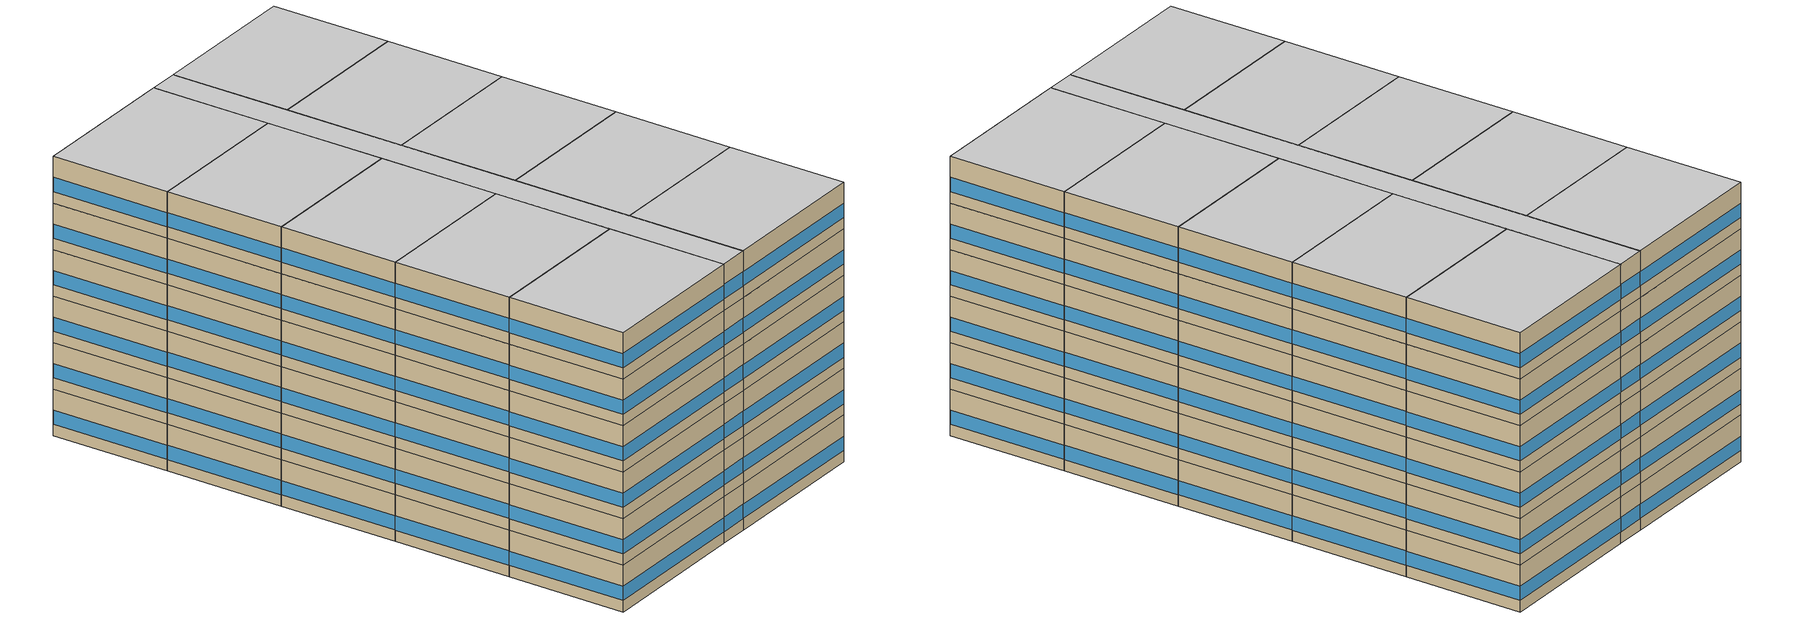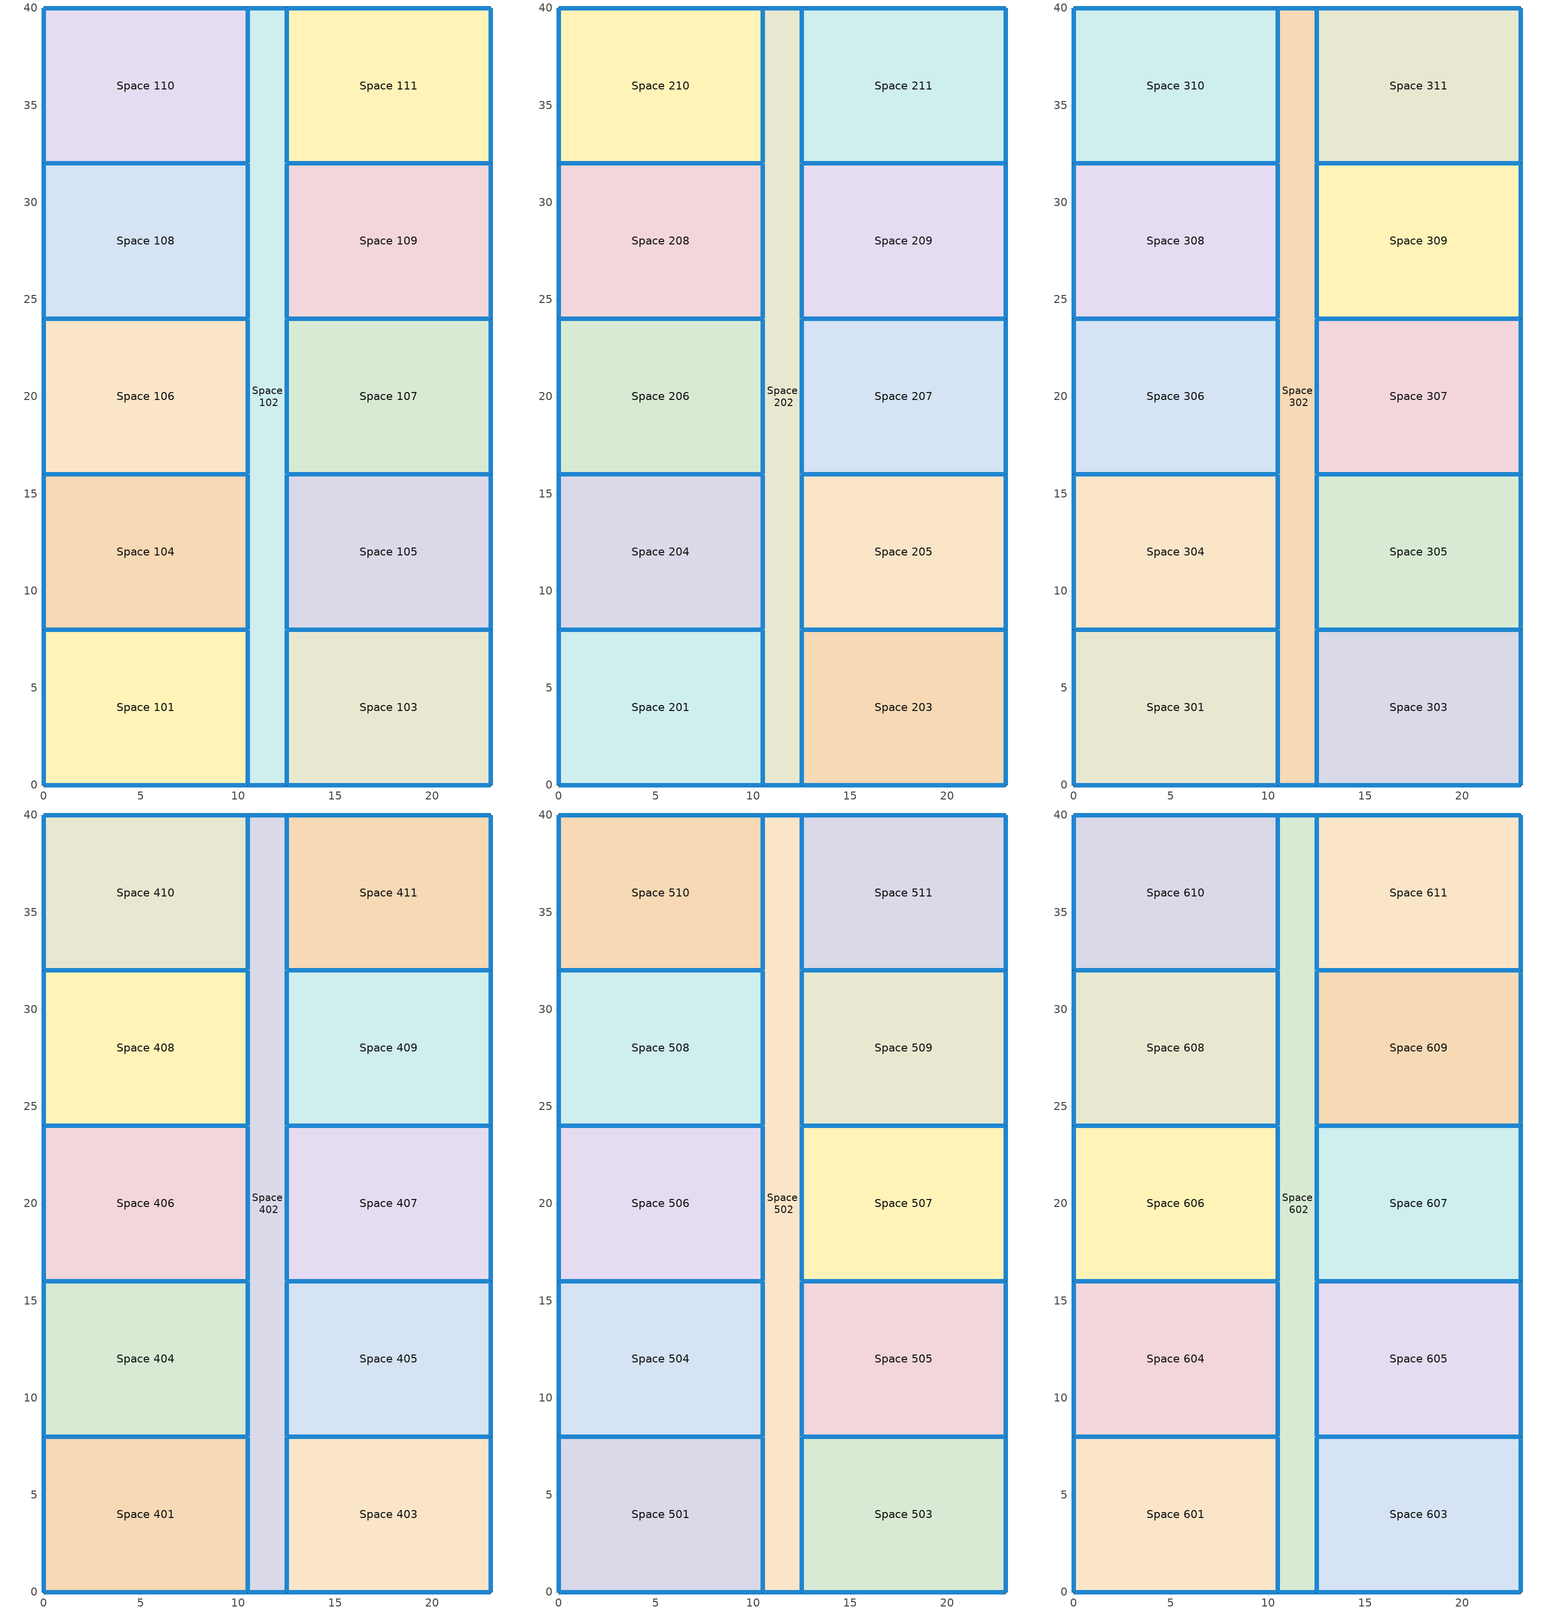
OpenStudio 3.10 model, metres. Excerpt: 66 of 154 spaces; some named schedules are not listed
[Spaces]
Space 101
 floor ground: 10.5,8 10.5,0 0,0 0,8 z0
 wall outside: 0,8 0,0 10.5,0 z0:3.05
 wall to Space 102: 10.5,0 10.5,8 z0:3.05
 wall to Space 104: 10.5,8 0,8 z0:3.05
 window: 0.03,0 10.47,0 / 0,7.97 0,0.03 z0.76:1.68
 window inside: 10.5,0.03 10.5,7.97 / 10.47,8 0.03,8 z0.76:1.68
Space 102
 floor ground: 12.5,40 12.5,0 10.5,0 10.5,40 z0
 wall outside: 10.5,0 12.5,0 / 12.5,40 10.5,40 z0:3.05
 wall to Space 104: 10.5,16 10.5,8 z0:3.05
 wall to Space 106: 10.5,24 10.5,16 z0:3.05
 wall to Space 108: 10.5,32 10.5,24 z0:3.05
 wall to Space 110: 10.5,40 10.5,32 z0:3.05
 wall to Space 111: 12.5,32 12.5,40 z0:3.05
 wall to Space 109: 12.5,24 12.5,32 z0:3.05
 wall to Space 107: 12.5,16 12.5,24 z0:3.05
 wall to Space 105: 12.5,8 12.5,16 z0:3.05
 wall to Space 103: 12.5,0 12.5,8 z0:3.05
 window inside: 12.5,24.03 12.5,31.97 / 12.5,8.03 12.5,15.97 / 10.5,15.97 10.5,8.03 / 10.5,23.97 10.5,16.03 / 10.5,31.97 10.5,24.03 / 10.5,39.97 10.5,32.03 / 12.5,32.03 12.5,39.97 / 12.5,16.03 12.5,23.97 / 12.5,0.03 12.5,7.97 z0.76:1.68
 window: 10.53,0 12.47,0 / 12.47,40 10.53,40 z0.76:1.7
Space 103
 floor ground: 23,8 23,0 12.5,0 12.5,8 z0
 wall outside: 12.5,0 23,0 23,8 z0:3.05
 wall to Space 105: 23,8 12.5,8 z0:3.05
 window: 23,0.03 23,7.97 / 12.53,0 22.97,0 z0.76:1.68
 window inside: 22.97,8 12.53,8 z0.76:1.68
Space 104
 floor ground: 10.5,16 10.5,8 0,8 0,16 z0
 wall outside: 0,16 0,8 z0:3.05
 wall to Space 106: 10.5,16 0,16 z0:3.05
 window: 0,15.97 0,8.03 z0.76:1.68
 window inside: 10.47,16 0.03,16 z0.76:1.68
Space 105
 floor ground: 23,16 23,8 12.5,8 12.5,16 z0
 wall outside: 23,8 23,16 z0:3.05
 wall to Space 107: 23,16 12.5,16 z0:3.05
 window: 23,8.03 23,15.97 z0.76:1.68
 window inside: 22.97,16 12.53,16 z0.76:1.68
Space 106
 floor ground: 10.5,24 10.5,16 0,16 0,24 z0
 wall outside: 0,24 0,16 z0:3.05
 wall to Space 108: 10.5,24 0,24 z0:3.05
 window: 0,23.97 0,16.03 z0.76:1.68
 window inside: 10.47,24 0.03,24 z0.76:1.68
Space 107
 floor ground: 23,24 23,16 12.5,16 12.5,24 z0
 wall outside: 23,16 23,24 z0:3.05
 wall to Space 109: 23,24 12.5,24 z0:3.05
 window: 23,16.03 23,23.97 z0.76:1.68
 window inside: 22.97,24 12.53,24 z0.76:1.68
Space 108
 floor ground: 10.5,32 10.5,24 0,24 0,32 z0
 wall outside: 0,32 0,24 z0:3.05
 wall to Space 110: 10.5,32 0,32 z0:3.05
 window: 0,31.97 0,24.03 z0.76:1.68
 window inside: 10.47,32 0.03,32 z0.76:1.68
Space 109
 floor ground: 23,32 23,24 12.5,24 12.5,32 z0
 wall outside: 23,24 23,32 z0:3.05
 wall to Space 111: 23,32 12.5,32 z0:3.05
 window: 23,24.03 23,31.97 z0.76:1.68
 window inside: 22.97,32 12.53,32 z0.76:1.68
Space 110
 floor ground: 10.5,40 10.5,32 0,32 0,40 z0
 wall outside: 10.5,40 0,40 0,32 z0:3.05
 window: 0,39.97 0,32.03 / 10.47,40 0.03,40 z0.76:1.68
Space 111
 floor ground: 23,40 23,32 12.5,32 12.5,40 z0
 wall outside: 23,32 23,40 12.5,40 z0:3.05
 window: 22.97,40 12.53,40 / 23,32.03 23,39.97 z0.76:1.68
Space 201
 floor to Space 101: 10.5,8 10.5,0 0,0 0,8 z3.05
 wall outside: 0,8 0,0 10.5,0 z3.05:6.1
 wall to Space 202: 10.5,0 10.5,8 z3.05:6.1
 wall to Space 204: 10.5,8 0,8 z3.05:6.1
 window inside: 10.47,8 0.03,8 / 10.5,0.03 10.5,7.97 z3.81:4.73
 window: 0.03,0 10.47,0 / 0,7.97 0,0.03 z3.81:4.73
Space 202
 floor to Space 102: 12.5,40 12.5,0 10.5,0 10.5,40 z3.05
 wall outside: 10.5,0 12.5,0 / 12.5,40 10.5,40 z3.05:6.1
 wall to Space 204: 10.5,16 10.5,8 z3.05:6.1
 wall to Space 206: 10.5,24 10.5,16 z3.05:6.1
 wall to Space 208: 10.5,32 10.5,24 z3.05:6.1
 wall to Space 210: 10.5,40 10.5,32 z3.05:6.1
 wall to Space 211: 12.5,32 12.5,40 z3.05:6.1
 wall to Space 209: 12.5,24 12.5,32 z3.05:6.1
 wall to Space 207: 12.5,16 12.5,24 z3.05:6.1
 wall to Space 205: 12.5,8 12.5,16 z3.05:6.1
 wall to Space 203: 12.5,0 12.5,8 z3.05:6.1
 window inside: 12.5,16.03 12.5,23.97 / 10.5,15.97 10.5,8.03 / 10.5,23.97 10.5,16.03 / 10.5,31.97 10.5,24.03 / 10.5,39.97 10.5,32.03 / 12.5,32.03 12.5,39.97 / 12.5,24.03 12.5,31.97 / 12.5,8.03 12.5,15.97 / 12.5,0.03 12.5,7.97 z3.81:4.73
 window: 10.53,0 12.47,0 / 12.47,40 10.53,40 z3.81:4.75
Space 203
 floor to Space 103: 23,8 23,0 12.5,0 12.5,8 z3.05
 wall outside: 12.5,0 23,0 23,8 z3.05:6.1
 wall to Space 205: 23,8 12.5,8 z3.05:6.1
 window: 12.53,0 22.97,0 / 23,0.03 23,7.97 z3.81:4.73
 window inside: 22.97,8 12.53,8 z3.81:4.73
Space 204
 floor to Space 104: 10.5,16 10.5,8 0,8 0,16 z3.05
 wall outside: 0,16 0,8 z3.05:6.1
 wall to Space 206: 10.5,16 0,16 z3.05:6.1
 window: 0,15.97 0,8.03 z3.81:4.73
 window inside: 10.47,16 0.03,16 z3.81:4.73
Space 205
 floor to Space 105: 23,16 23,8 12.5,8 12.5,16 z3.05
 wall outside: 23,8 23,16 z3.05:6.1
 wall to Space 207: 23,16 12.5,16 z3.05:6.1
 window: 23,8.03 23,15.97 z3.81:4.73
 window inside: 22.97,16 12.53,16 z3.81:4.73
Space 206
 floor to Space 106: 10.5,24 10.5,16 0,16 0,24 z3.05
 wall outside: 0,24 0,16 z3.05:6.1
 wall to Space 208: 10.5,24 0,24 z3.05:6.1
 window: 0,23.97 0,16.03 z3.81:4.73
 window inside: 10.47,24 0.03,24 z3.81:4.73
Space 207
 floor to Space 107: 23,24 23,16 12.5,16 12.5,24 z3.05
 wall outside: 23,16 23,24 z3.05:6.1
 wall to Space 209: 23,24 12.5,24 z3.05:6.1
 window: 23,16.03 23,23.97 z3.81:4.73
 window inside: 22.97,24 12.53,24 z3.81:4.73
Space 208
 floor to Space 108: 10.5,32 10.5,24 0,24 0,32 z3.05
 wall outside: 0,32 0,24 z3.05:6.1
 wall to Space 210: 10.5,32 0,32 z3.05:6.1
 window: 0,31.97 0,24.03 z3.81:4.73
 window inside: 10.47,32 0.03,32 z3.81:4.73
Space 209
 floor to Space 109: 23,32 23,24 12.5,24 12.5,32 z3.05
 wall outside: 23,24 23,32 z3.05:6.1
 wall to Space 211: 23,32 12.5,32 z3.05:6.1
 window inside: 22.97,32 12.53,32 z3.81:4.73
 window: 23,24.03 23,31.97 z3.81:4.73
Space 210
 floor to Space 110: 10.5,40 10.5,32 0,32 0,40 z3.05
 wall outside: 10.5,40 0,40 0,32 z3.05:6.1
 window: 0,39.97 0,32.03 / 10.47,40 0.03,40 z3.81:4.73
Space 211
 floor to Space 111: 23,40 23,32 12.5,32 12.5,40 z3.05
 wall outside: 23,32 23,40 12.5,40 z3.05:6.1
 window: 22.97,40 12.53,40 / 23,32.03 23,39.97 z3.81:4.73
Space 301
 floor to Space 201: 10.5,8 10.5,0 0,0 0,8 z6.1
 wall outside: 0,8 0,0 10.5,0 z6.1:9.15
 wall to Space 302: 10.5,0 10.5,8 z6.1:9.15
 wall to Space 304: 10.5,8 0,8 z6.1:9.15
 window: 0,7.97 0,0.03 / 0.03,0 10.47,0 z6.86:7.78
 window inside: 10.5,0.03 10.5,7.97 / 10.47,8 0.03,8 z6.86:7.78
Space 302
 floor to Space 202: 12.5,40 12.5,0 10.5,0 10.5,40 z6.1
 wall outside: 10.5,0 12.5,0 / 12.5,40 10.5,40 z6.1:9.15
 wall to Space 304: 10.5,16 10.5,8 z6.1:9.15
 wall to Space 306: 10.5,24 10.5,16 z6.1:9.15
 wall to Space 308: 10.5,32 10.5,24 z6.1:9.15
 wall to Space 310: 10.5,40 10.5,32 z6.1:9.15
 wall to Space 311: 12.5,32 12.5,40 z6.1:9.15
 wall to Space 309: 12.5,24 12.5,32 z6.1:9.15
 wall to Space 307: 12.5,16 12.5,24 z6.1:9.15
 wall to Space 305: 12.5,8 12.5,16 z6.1:9.15
 wall to Space 303: 12.5,0 12.5,8 z6.1:9.15
 window inside: 12.5,24.03 12.5,31.97 / 10.5,39.97 10.5,32.03 / 10.5,15.97 10.5,8.03 / 10.5,23.97 10.5,16.03 / 10.5,31.97 10.5,24.03 / 12.5,32.03 12.5,39.97 / 12.5,16.03 12.5,23.97 / 12.5,8.03 12.5,15.97 / 12.5,0.03 12.5,7.97 z6.86:7.78
 window: 10.53,0 12.47,0 / 12.47,40 10.53,40 z6.86:7.8
Space 303
 floor to Space 203: 23,8 23,0 12.5,0 12.5,8 z6.1
 wall outside: 12.5,0 23,0 23,8 z6.1:9.15
 wall to Space 305: 23,8 12.5,8 z6.1:9.15
 window: 23,0.03 23,7.97 / 12.53,0 22.97,0 z6.86:7.78
 window inside: 22.97,8 12.53,8 z6.86:7.78
Space 304
 floor to Space 204: 10.5,16 10.5,8 0,8 0,16 z6.1
 wall outside: 0,16 0,8 z6.1:9.15
 wall to Space 306: 10.5,16 0,16 z6.1:9.15
 window: 0,15.97 0,8.03 z6.86:7.78
 window inside: 10.47,16 0.03,16 z6.86:7.78
Space 305
 floor to Space 205: 23,16 23,8 12.5,8 12.5,16 z6.1
 wall outside: 23,8 23,16 z6.1:9.15
 wall to Space 307: 23,16 12.5,16 z6.1:9.15
 window inside: 22.97,16 12.53,16 z6.86:7.78
 window: 23,8.03 23,15.97 z6.86:7.78
Space 306
 floor to Space 206: 10.5,24 10.5,16 0,16 0,24 z6.1
 wall outside: 0,24 0,16 z6.1:9.15
 wall to Space 308: 10.5,24 0,24 z6.1:9.15
 window inside: 10.47,24 0.03,24 z6.86:7.78
 window: 0,23.97 0,16.03 z6.86:7.78
Space 307
 floor to Space 207: 23,24 23,16 12.5,16 12.5,24 z6.1
 wall outside: 23,16 23,24 z6.1:9.15
 wall to Space 309: 23,24 12.5,24 z6.1:9.15
 window: 23,16.03 23,23.97 z6.86:7.78
 window inside: 22.97,24 12.53,24 z6.86:7.78
Space 308
 floor to Space 208: 10.5,32 10.5,24 0,24 0,32 z6.1
 wall outside: 0,32 0,24 z6.1:9.15
 wall to Space 310: 10.5,32 0,32 z6.1:9.15
 window: 0,31.97 0,24.03 z6.86:7.78
 window inside: 10.47,32 0.03,32 z6.86:7.78
Space 309
 floor to Space 209: 23,32 23,24 12.5,24 12.5,32 z6.1
 wall outside: 23,24 23,32 z6.1:9.15
 wall to Space 311: 23,32 12.5,32 z6.1:9.15
 window inside: 22.97,32 12.53,32 z6.86:7.78
 window: 23,24.03 23,31.97 z6.86:7.78
Space 310
 floor to Space 210: 10.5,40 10.5,32 0,32 0,40 z6.1
 wall outside: 10.5,40 0,40 0,32 z6.1:9.15
 window: 10.47,40 0.03,40 / 0,39.97 0,32.03 z6.86:7.78
Space 311
 floor to Space 211: 23,40 23,32 12.5,32 12.5,40 z6.1
 wall outside: 23,32 23,40 12.5,40 z6.1:9.15
 window: 22.97,40 12.53,40 / 23,32.03 23,39.97 z6.86:7.78
Space 401
 floor to Space 301: 10.5,8 10.5,0 0,0 0,8 z9.15
 wall outside: 0,8 0,0 10.5,0 z9.15:12.2
 wall to Space 402: 10.5,0 10.5,8 z9.15:12.2
 wall to Space 404: 10.5,8 0,8 z9.15:12.2
 window: 0,7.97 0,0.03 / 0.03,0 10.47,0 z9.91:10.83
 window inside: 10.47,8 0.03,8 / 10.5,0.03 10.5,7.97 z9.91:10.83
Space 402
 floor to Space 302: 12.5,40 12.5,0 10.5,0 10.5,40 z9.15
 wall outside: 10.5,0 12.5,0 / 12.5,40 10.5,40 z9.15:12.2
 wall to Space 404: 10.5,16 10.5,8 z9.15:12.2
 wall to Space 406: 10.5,24 10.5,16 z9.15:12.2
 wall to Space 408: 10.5,32 10.5,24 z9.15:12.2
 wall to Space 410: 10.5,40 10.5,32 z9.15:12.2
 wall to Space 411: 12.5,32 12.5,40 z9.15:12.2
 wall to Space 409: 12.5,24 12.5,32 z9.15:12.2
 wall to Space 407: 12.5,16 12.5,24 z9.15:12.2
 wall to Space 405: 12.5,8 12.5,16 z9.15:12.2
 wall to Space 403: 12.5,0 12.5,8 z9.15:12.2
 window inside: 10.5,23.97 10.5,16.03 / 12.5,0.03 12.5,7.97 / 12.5,8.03 12.5,15.97 / 10.5,15.97 10.5,8.03 / 10.5,31.97 10.5,24.03 / 10.5,39.97 10.5,32.03 / 12.5,32.03 12.5,39.97 / 12.5,24.03 12.5,31.97 / 12.5,16.03 12.5,23.97 z9.91:10.83
 window: 10.53,0 12.47,0 / 12.47,40 10.53,40 z9.91:10.85
Space 403
 floor to Space 303: 23,8 23,0 12.5,0 12.5,8 z9.15
 wall outside: 12.5,0 23,0 23,8 z9.15:12.2
 wall to Space 405: 23,8 12.5,8 z9.15:12.2
 window inside: 22.97,8 12.53,8 z9.91:10.83
 window: 23,0.03 23,7.97 / 12.53,0 22.97,0 z9.91:10.83
Space 404
 floor to Space 304: 10.5,16 10.5,8 0,8 0,16 z9.15
 wall outside: 0,16 0,8 z9.15:12.2
 wall to Space 406: 10.5,16 0,16 z9.15:12.2
 window: 0,15.97 0,8.03 z9.91:10.83
 window inside: 10.47,16 0.03,16 z9.91:10.83
Space 405
 floor to Space 305: 23,16 23,8 12.5,8 12.5,16 z9.15
 wall outside: 23,8 23,16 z9.15:12.2
 wall to Space 407: 23,16 12.5,16 z9.15:12.2
 window: 23,8.03 23,15.97 z9.91:10.83
 window inside: 22.97,16 12.53,16 z9.91:10.83
Space 406
 floor to Space 306: 10.5,24 10.5,16 0,16 0,24 z9.15
 wall outside: 0,24 0,16 z9.15:12.2
 wall to Space 408: 10.5,24 0,24 z9.15:12.2
 window: 0,23.97 0,16.03 z9.91:10.83
 window inside: 10.47,24 0.03,24 z9.91:10.83
Space 407
 floor to Space 307: 23,24 23,16 12.5,16 12.5,24 z9.15
 wall outside: 23,16 23,24 z9.15:12.2
 wall to Space 409: 23,24 12.5,24 z9.15:12.2
 window: 23,16.03 23,23.97 z9.91:10.83
 window inside: 22.97,24 12.53,24 z9.91:10.83
Space 408
 floor to Space 308: 10.5,32 10.5,24 0,24 0,32 z9.15
 wall outside: 0,32 0,24 z9.15:12.2
 wall to Space 410: 10.5,32 0,32 z9.15:12.2
 window: 0,31.97 0,24.03 z9.91:10.83
 window inside: 10.47,32 0.03,32 z9.91:10.83
Space 409
 floor to Space 309: 23,32 23,24 12.5,24 12.5,32 z9.15
 wall outside: 23,24 23,32 z9.15:12.2
 wall to Space 411: 23,32 12.5,32 z9.15:12.2
 window inside: 22.97,32 12.53,32 z9.91:10.83
 window: 23,24.03 23,31.97 z9.91:10.83
Space 410
 floor to Space 310: 10.5,40 10.5,32 0,32 0,40 z9.15
 wall outside: 10.5,40 0,40 0,32 z9.15:12.2
 window: 0,39.97 0,32.03 / 10.47,40 0.03,40 z9.91:10.83
Space 411
 floor to Space 311: 23,40 23,32 12.5,32 12.5,40 z9.15
 wall outside: 23,32 23,40 12.5,40 z9.15:12.2
 window: 23,32.03 23,39.97 / 22.97,40 12.53,40 z9.91:10.83
Space 501
 floor to Space 401: 10.5,8 10.5,0 0,0 0,8 z12.2
 wall outside: 0,8 0,0 10.5,0 z12.2:15.25
 wall to Space 502: 10.5,0 10.5,8 z12.2:15.25
 wall to Space 504: 10.5,8 0,8 z12.2:15.25
 window inside: 10.5,0.03 10.5,7.97 / 10.47,8 0.03,8 z12.96:13.88
 window: 0.03,0 10.47,0 / 0,7.97 0,0.03 z12.96:13.88
Space 502
 floor to Space 402: 12.5,40 12.5,0 10.5,0 10.5,40 z12.2
 wall outside: 10.5,0 12.5,0 / 12.5,40 10.5,40 z12.2:15.25
 wall to Space 504: 10.5,16 10.5,8 z12.2:15.25
 wall to Space 506: 10.5,24 10.5,16 z12.2:15.25
 wall to Space 508: 10.5,32 10.5,24 z12.2:15.25
 wall to Space 510: 10.5,40 10.5,32 z12.2:15.25
 wall to Space 511: 12.5,32 12.5,40 z12.2:15.25
 wall to Space 509: 12.5,24 12.5,32 z12.2:15.25
 wall to Space 507: 12.5,16 12.5,24 z12.2:15.25
 wall to Space 505: 12.5,8 12.5,16 z12.2:15.25
 wall to Space 503: 12.5,0 12.5,8 z12.2:15.25
 window inside: 10.5,39.97 10.5,32.03 / 10.5,15.97 10.5,8.03 / 12.5,16.03 12.5,23.97 / 10.5,23.97 10.5,16.03 / 10.5,31.97 10.5,24.03 / 12.5,32.03 12.5,39.97 / 12.5,24.03 12.5,31.97 / 12.5,8.03 12.5,15.97 / 12.5,0.03 12.5,7.97 z12.96:13.88
 window: 12.47,40 10.53,40 / 10.53,0 12.47,0 z12.96:13.9
Space 503
 floor to Space 403: 23,8 23,0 12.5,0 12.5,8 z12.2
 wall outside: 12.5,0 23,0 23,8 z12.2:15.25
 wall to Space 505: 23,8 12.5,8 z12.2:15.25
 window: 12.53,0 22.97,0 / 23,0.03 23,7.97 z12.96:13.88
 window inside: 22.97,8 12.53,8 z12.96:13.88
Space 504
 floor to Space 404: 10.5,16 10.5,8 0,8 0,16 z12.2
 wall outside: 0,16 0,8 z12.2:15.25
 wall to Space 506: 10.5,16 0,16 z12.2:15.25
 window: 0,15.97 0,8.03 z12.96:13.88
 window inside: 10.47,16 0.03,16 z12.96:13.88
Space 505
 floor to Space 405: 23,16 23,8 12.5,8 12.5,16 z12.2
 wall outside: 23,8 23,16 z12.2:15.25
 wall to Space 507: 23,16 12.5,16 z12.2:15.25
 window inside: 22.97,16 12.53,16 z12.96:13.88
 window: 23,8.03 23,15.97 z12.96:13.88
Space 506
 floor to Space 406: 10.5,24 10.5,16 0,16 0,24 z12.2
 wall outside: 0,24 0,16 z12.2:15.25
 wall to Space 508: 10.5,24 0,24 z12.2:15.25
 window: 0,23.97 0,16.03 z12.96:13.88
 window inside: 10.47,24 0.03,24 z12.96:13.88
Space 507
 floor to Space 407: 23,24 23,16 12.5,16 12.5,24 z12.2
 wall outside: 23,16 23,24 z12.2:15.25
 wall to Space 509: 23,24 12.5,24 z12.2:15.25
 window inside: 22.97,24 12.53,24 z12.96:13.88
 window: 23,16.03 23,23.97 z12.96:13.88
Space 508
 floor to Space 408: 10.5,32 10.5,24 0,24 0,32 z12.2
 wall outside: 0,32 0,24 z12.2:15.25
 wall to Space 510: 10.5,32 0,32 z12.2:15.25
 window: 0,31.97 0,24.03 z12.96:13.88
 window inside: 10.47,32 0.03,32 z12.96:13.88
Space 509
 floor to Space 409: 23,32 23,24 12.5,24 12.5,32 z12.2
 wall outside: 23,24 23,32 z12.2:15.25
 wall to Space 511: 23,32 12.5,32 z12.2:15.25
 window: 23,24.03 23,31.97 z12.96:13.88
 window inside: 22.97,32 12.53,32 z12.96:13.88
Space 510
 floor to Space 410: 10.5,40 10.5,32 0,32 0,40 z12.2
 wall outside: 10.5,40 0,40 0,32 z12.2:15.25
 window: 10.47,40 0.03,40 / 0,39.97 0,32.03 z12.96:13.88
Space 511
 floor to Space 411: 23,40 23,32 12.5,32 12.5,40 z12.2
 wall outside: 23,32 23,40 12.5,40 z12.2:15.25
 window: 23,32.03 23,39.97 / 22.97,40 12.53,40 z12.96:13.88
Space 601
 floor to Space 501: 10.5,8 10.5,0 0,0 0,8 z15.25
 wall outside: 0,8 0,0 10.5,0 z15.25:18.3
 wall to Space 602: 10.5,0 10.5,8 z15.25:18.3
 wall to Space 604: 10.5,8 0,8 z15.25:18.3
 window: 0,7.97 0,0.03 / 0.03,0 10.47,0 z16.01:16.93
 window inside: 10.5,0.03 10.5,7.97 / 10.47,8 0.03,8 z16.01:16.93
 ceiling to Space 701: 10.5,0 10.5,8 0,8 0,0 z18.3
Space 602
 floor to Space 502: 12.5,40 12.5,0 10.5,0 10.5,40 z15.25
 wall outside: 10.5,0 12.5,0 / 12.5,40 10.5,40 z15.25:18.3
 wall to Space 604: 10.5,16 10.5,8 z15.25:18.3
 wall to Space 606: 10.5,24 10.5,16 z15.25:18.3
 wall to Space 608: 10.5,32 10.5,24 z15.25:18.3
 wall to Space 610: 10.5,40 10.5,32 z15.25:18.3
 wall to Space 611: 12.5,32 12.5,40 z15.25:18.3
 wall to Space 609: 12.5,24 12.5,32 z15.25:18.3
 wall to Space 607: 12.5,16 12.5,24 z15.25:18.3
 wall to Space 605: 12.5,8 12.5,16 z15.25:18.3
 wall to Space 603: 12.5,0 12.5,8 z15.25:18.3
 window inside: 10.5,31.97 10.5,24.03 / 12.5,16.03 12.5,23.97 / 10.5,23.97 10.5,16.03 / 12.5,0.03 12.5,7.97 / 10.5,15.97 10.5,8.03 / 10.5,39.97 10.5,32.03 / 12.5,32.03 12.5,39.97 / 12.5,24.03 12.5,31.97 / 12.5,8.03 12.5,15.97 z16.01:16.93
 window: 10.53,0 12.47,0 / 12.47,40 10.53,40 z16.01:16.95
 ceiling to Space 702: 12.5,0 12.5,40 10.5,40 10.5,0 z18.3
Space 603
 floor to Space 503: 23,8 23,0 12.5,0 12.5,8 z15.25
 wall outside: 12.5,0 23,0 23,8 z15.25:18.3
 wall to Space 605: 23,8 12.5,8 z15.25:18.3
 window inside: 22.97,8 12.53,8 z16.01:16.93
 window: 23,0.03 23,7.97 / 12.53,0 22.97,0 z16.01:16.93
 ceiling to Space 703: 23,0 23,8 12.5,8 12.5,0 z18.3
Space 604
 floor to Space 504: 10.5,16 10.5,8 0,8 0,16 z15.25
 wall outside: 0,16 0,8 z15.25:18.3
 wall to Space 606: 10.5,16 0,16 z15.25:18.3
 window: 0,15.97 0,8.03 z16.01:16.93
 window inside: 10.47,16 0.03,16 z16.01:16.93
 ceiling to Space 704: 10.5,8 10.5,16 0,16 0,8 z18.3
Space 605
 floor to Space 505: 23,16 23,8 12.5,8 12.5,16 z15.25
 wall outside: 23,8 23,16 z15.25:18.3
 wall to Space 607: 23,16 12.5,16 z15.25:18.3
 window: 23,8.03 23,15.97 z16.01:16.93
 window inside: 22.97,16 12.53,16 z16.01:16.93
 ceiling to Space 705: 23,8 23,16 12.5,16 12.5,8 z18.3
Space 606
 floor to Space 506: 10.5,24 10.5,16 0,16 0,24 z15.25
 wall outside: 0,24 0,16 z15.25:18.3
 wall to Space 608: 10.5,24 0,24 z15.25:18.3
 window: 0,23.97 0,16.03 z16.01:16.93
 window inside: 10.47,24 0.03,24 z16.01:16.93
 ceiling to Space 706: 10.5,16 10.5,24 0,24 0,16 z18.3
Space 607
 floor to Space 507: 23,24 23,16 12.5,16 12.5,24 z15.25
 wall outside: 23,16 23,24 z15.25:18.3
 wall to Space 609: 23,24 12.5,24 z15.25:18.3
 window: 23,16.03 23,23.97 z16.01:16.93
 window inside: 22.97,24 12.53,24 z16.01:16.93
 ceiling to Space 707: 23,16 23,24 12.5,24 12.5,16 z18.3
Space 608
 floor to Space 508: 10.5,32 10.5,24 0,24 0,32 z15.25
 wall outside: 0,32 0,24 z15.25:18.3
 wall to Space 610: 10.5,32 0,32 z15.25:18.3
 window: 0,31.97 0,24.03 z16.01:16.93
 window inside: 10.47,32 0.03,32 z16.01:16.93
 ceiling to Space 708: 10.5,24 10.5,32 0,32 0,24 z18.3
Space 609
 floor to Space 509: 23,32 23,24 12.5,24 12.5,32 z15.25
 wall outside: 23,24 23,32 z15.25:18.3
 wall to Space 611: 23,32 12.5,32 z15.25:18.3
 window: 23,24.03 23,31.97 z16.01:16.93
 window inside: 22.97,32 12.53,32 z16.01:16.93
 ceiling to Space 709: 23,24 23,32 12.5,32 12.5,24 z18.3
Space 610
 floor to Space 510: 10.5,40 10.5,32 0,32 0,40 z15.25
 wall outside: 10.5,40 0,40 0,32 z15.25:18.3
 window: 10.47,40 0.03,40 / 0,39.97 0,32.03 z16.01:16.93
 ceiling to Space 710: 10.5,32 10.5,40 0,40 0,32 z18.3
Space 611
 floor to Space 511: 23,40 23,32 12.5,32 12.5,40 z15.25
 wall outside: 23,32 23,40 12.5,40 z15.25:18.3
 window: 22.97,40 12.53,40 / 23,32.03 23,39.97 z16.01:16.93
 ceiling to Space 711: 23,32 23,40 12.5,40 12.5,32 z18.3
[ClimateZones]
Climate Zone Institution Name 1=ASHRAE; Climate Zone Document Name 1=ANSI/ASHRAE Standard 169; Climate Zone Document Year 1=2006; Climate Zone Value 1=6A; Climate Zone Institution Name 2=CEC; Climate Zone Document Name 2=California Climate Zone Descriptions; Climate Zone Document Year 2=1995
[Building]
Building 1
[Site]
Montreal-Trudeau Intl AP: Latitude {deg}=45.4706; Longitude {deg}=-73.7408; Time Zone {hr}=-5; Elevation {m}=36; Keep Site Location Information=No
[SizingPeriod:DesignDay] Daily Dry-Bulb Temperature Range {deltaC}=0; Barometric Pressure {Pa}=100893; Wind Speed {m/s}=3.9; Wind Direction {deg}=260; Sky Clearness=0; Rain Indicator=No; Snow Indicator=No; Day of Month=21; Month=1; Day Type=WinterDesignDay; Daylight Saving Time Indicator=No; Dry-Bulb Temperature Range Modifier Type=DefaultMultipliers; Solar Model Indicator=ASHRAEClearSky
Name | Maximum Dry-Bulb Temperature {C} | Humidity Condition Type | Wetbulb or DewPoint at Maximum Dry-Bulb {C}
Montreal Int'l Ann Htg 99.6% Condns DB | -23.7 | Wetbulb | -23.7
Montreal Int'l Ann Htg 99% Condns DB | -21.1 | Wetbulb | -21.1
Montreal Int'l Ann Hum_n 99.6% Condns DP=>MCDB | -23 | Dewpoint | -30.5
Montreal Int'l Ann Hum_n 99% Condns DP=>MCDB | -20.6 | Dewpoint | -27.9
[Material] Thermal Absorptance=0.9
Name | Roughness | Thickness {m} | Conductivity {W/m-K} | Density {kg/m3} | Specific Heat {J/kg-K} | Solar Absorptance | Visible Absorptance
G05 25mm wood 1 | MediumSmooth | 0.0254 | 0.15 | 608 | 1630 | 0.5 | 0.5
100mm Normalweight concrete floor | MediumRough | 0.1016 | 2.31045 | 2322 | 832.557 | 0.7 | 0.7
G01 13mm gypsum board | Smooth | 0.0127 | 0.160031 | 800.001 | 1090.73 | 0.7 | 0.5
F08 Metal surface 1 | Smooth | 0.0008 | 45.28 | 7824 | 500 | 0.7 | 0.7
Generic LW Concrete | MediumRough | 0.1 | 0.53 | 1280 | 840 | 0.8 | 0.8
Generic Ceiling Air Gap | Smooth | 0.1 | 0.556 | 1.28 | 1000 | 0.7 | 0.7
Generic Acoustic Tile | MediumSmooth | 0.02 | 0.06 | 368 | 590 | 0.2 | 0.2
AQNC2024gypsum board | MediumRough | 0.1 | 0.159 | 800 | 1090 | 0.7 | 0.7
AQNC2024Stucco 25 mm | MediumRough | 0.025 | 0.159 | 800 | 1090 | 0.7 | 0.7
AQNC2024expanded polystyrene type I 10 cm | MediumRough | 0.1 | 0.0385 | 15 | 1500 | 0.7 | 0.7
AQNC2024standard concrete | MediumRough | 0.1 | 2.5 | 2400 | 840 | 0.7 | 0.7
AQNC2024built-up roofing 1 | MediumRough | 0.1 | 0.162 | 1121 | 1470 | 0.7 | 0.7
AQNC2024brick (fired clay) 1 | MediumRough | 0.1 | 1.43 | 2400 | 840 | 0.7 | 0.7
[Material:NoMass] Roughness=Smooth; Thermal Absorptance=0.9; Solar Absorptance=0.7
Name | Thermal Resistance {m2-K/W} | Visible Absorptance
CP02 CARPET PAD 1 | 0.21648 | 0.8
Typical Insulation R-2.17 1 | 0.381975 | 0.7
[DefaultConstructionSet]
Zone 19802010 6A: Default Exterior Surface Constructions=Default Surface Constructions 1688; Default Interior Surface Constructions=Default Surface Constructions 1689; Default Ground Contact Surface Constructions=Default Surface Constructions 1690; Default Exterior SubSurface Constructions=Default Sub Surface Constructions 1124; Default Interior SubSurface Constructions=Default Sub Surface Constructions 1125; Interior Partition Construction=Typical Interior Partition 4; Site Shading Construction=Generic Interior Floor; Adiabatic Surface Construction=Generic Interior Floor 1
[DefaultSurfaceConstructions]
Name | Floor Construction | Wall Construction | Roof Ceiling Construction
Default Surface Constructions 1688 | AQ_MURB_2024_MURB  ground 1980 2010 6A 1 | AQ_MURB_2024_MURB  Wall 1980 2010 6A 1 | AQ_MURB_2024_MURB  roof 1980 2010 6A
Default Surface Constructions 1689 | Typical Interior Floor | Typical Interior Wall | Typical Interior Ceiling
Default Surface Constructions 1690 | AQ_MURB_2024_MURB  ground 1980 2010 6A 3 | AQ_MURB_2024_MURB  ground 1980 2010 6A 2 | Generic Interior Ceiling
[DefaultSubSurfaceConstructions]
Name | Fixed Window Construction | Operable Window Construction | Door Construction | Glass Door Construction | Overhead Door Construction | Tubular Daylight Dome Construction | Tubular Daylight Diffuser Construction
Default Sub Surface Constructions 1124 | Customized Fenestration: u=3.08 | Customized Fenestration: u=3.08 | Typical Insulated Metal Door 2 | U 0.88 SHGC 0.16 Sgl Ref-A-L Clr 6mm 1 | Typical Overhead Door 1 | Typical Interior Window | Typical Interior Window
Default Sub Surface Constructions 1125 | Typical Interior Window | Typical Interior Window | Typical Interior Door 4
[Construction]
Typical Interior Partition 4; Typical Interior Door 4: G05 25mm wood 1
Typical Interior Floor: 100mm Normalweight concrete floor, CP02 CARPET PAD 1
Typical Interior Wall: G01 13mm gypsum board, G01 13mm gypsum board
Typical Interior Ceiling: CP02 CARPET PAD 1, 100mm Normalweight concrete floor
Customized Fenestration: u=3.08: Fenestration U=3.08 0.66
Typical Insulated Metal Door 2: F08 Metal surface 1, Typical Insulation R-2.17 1
U 0.88 SHGC 0.16 Sgl Ref-A-L Clr 6mm 1: REF A CLEAR LO 6MM 1
Typical Overhead Door 1: Typical Insulation R-2.17 1
Typical Interior Window: Clear 3mm 1
Generic Interior Ceiling: Generic LW Concrete, Generic Ceiling Air Gap, Generic Acoustic Tile
Generic Interior Floor; Generic Interior Floor 1: Generic Acoustic Tile, Generic Ceiling Air Gap, Generic LW Concrete
AQ_MURB_2024_MURB  Wall 1980 2010 6A 1: AQNC2024Stucco 25 mm, AQNC2024brick (fired clay) 1, AQNC2024expanded polystyrene type I 10 cm, AQNC2024gypsum board
AQ_MURB_2024_MURB  ground 1980 2010 6A 1; AQ_MURB_2024_MURB  ground 1980 2010 6A 2; AQ_MURB_2024_MURB  ground 1980 2010 6A 3: AQNC2024standard concrete, AQNC2024expanded polystyrene type I 10 cm
AQ_MURB_2024_MURB  roof 1980 2010 6A: AQNC2024built-up roofing 1, AQNC2024expanded polystyrene type I 10 cm
[WindowMaterial:SimpleGlazingSystem]
Fenestration U=3.08 0.66: U-Factor {W/m2-K}=3.08; Solar Heat Gain Coefficient=0.66; Visible Transmittance=0.21
[WindowMaterial:Glazing] Optical Data Type=SpectralAverage; Infrared Transmittance at Normal Incidence=0; Front Side Infrared Hemispherical Emissivity=0.84; Conductivity {W/m-K}=0.9; Dirt Correction Factor for Solar and Visible Transmittance=1; Solar Diffusing=No
Name | Thickness {m} | Solar Transmittance at Normal Incidence | Front Side Solar Reflectance at Normal Incidence | Back Side Solar Reflectance at Normal Incidence | Visible Transmittance at Normal Incidence | Front Side Visible Reflectance at Normal Incidence | Back Side Visible Reflectance at Normal Incidence | Back Side Infrared Hemispherical Emissivity
REF A CLEAR LO 6MM 1 | 0.006 | 0.066 | 0.341 | 0.493 | 0.08 | 0.41 | 0.37 | 0.4
Clear 3mm 1 | 0.003 | 0.837 | 0.075 | 0.075 | 0.898 | 0.081 | 0.081 | 0.84
[ThermostatSetpoint:DualSetpoint] Heating Setpoint Temperature Schedule=NECB-G-Thermostat Setpoint-Heating; Cooling Setpoint Temperature Schedule=NECB-G-Thermostat Setpoint-Cooling
Thermostat Setpoint Dual Setpoint 45; Thermostat Setpoint Dual Setpoint 46; Thermostat Setpoint Dual Setpoint 47; Thermostat Setpoint Dual Setpoint 48; Thermostat Setpoint Dual Setpoint 49; Thermostat Setpoint Dual Setpoint 50; Thermostat Setpoint Dual Setpoint 51; Thermostat Setpoint Dual Setpoint 53; Thermostat Setpoint Dual Setpoint 54; Thermostat Setpoint Dual Setpoint 55; Thermostat Setpoint Dual Setpoint 57; Thermostat Setpoint Dual Setpoint 58; Thermostat Setpoint Dual Setpoint 59; Thermostat Setpoint Dual Setpoint 60; Thermostat Setpoint Dual Setpoint 61; Thermostat Setpoint Dual Setpoint 62; Thermostat Setpoint Dual Setpoint 63; Thermostat Setpoint Dual Setpoint 64; Thermostat Setpoint Dual Setpoint 66; Thermostat Setpoint Dual Setpoint 67; Thermostat Setpoint Dual Setpoint 69; Thermostat Setpoint Dual Setpoint 70; Thermostat Setpoint Dual Setpoint 71; Thermostat Setpoint Dual Setpoint 72; Thermostat Setpoint Dual Setpoint 73; Thermostat Setpoint Dual Setpoint 74; Thermostat Setpoint Dual Setpoint 75; Thermostat Setpoint Dual Setpoint 76; Thermostat Setpoint Dual Setpoint 78; Thermostat Setpoint Dual Setpoint 79; Thermostat Setpoint Dual Setpoint 80; Thermostat Setpoint Dual Setpoint 81; Thermostat Setpoint Dual Setpoint 82; Thermostat Setpoint Dual Setpoint 83; Thermostat Setpoint Dual Setpoint 84; Thermostat Setpoint Dual Setpoint 85; Thermostat Setpoint Dual Setpoint 86; Thermostat Setpoint Dual Setpoint 87; Thermostat Setpoint Dual Setpoint 89; Thermostat Setpoint Dual Setpoint 90; Thermostat Setpoint Dual Setpoint 91; Thermostat Setpoint Dual Setpoint 92; Thermostat Setpoint Dual Setpoint 94; Thermostat Setpoint Dual Setpoint 95; Thermostat Setpoint Dual Setpoint 96; Thermostat Setpoint Dual Setpoint 97; Thermostat Setpoint Dual Setpoint 98; Thermostat Setpoint Dual Setpoint 99; Thermostat Setpoint Dual Setpoint 101; Thermostat Setpoint Dual Setpoint 102; Thermostat Setpoint Dual Setpoint 104; Thermostat Setpoint Dual Setpoint 105; Thermostat Setpoint Dual Setpoint 106; Thermostat Setpoint Dual Setpoint 107; Thermostat Setpoint Dual Setpoint 108; Thermostat Setpoint Dual Setpoint 109; Thermostat Setpoint Dual Setpoint 110; Thermostat Setpoint Dual Setpoint 111; Thermostat Setpoint Dual Setpoint 112; Thermostat Setpoint Dual Setpoint 114; Thermostat Setpoint Dual Setpoint 115; Thermostat Setpoint Dual Setpoint 117; Thermostat Setpoint Dual Setpoint 118; Thermostat Setpoint Dual Setpoint 119; Thermostat Setpoint Dual Setpoint 120; Thermostat Setpoint Dual Setpoint 144
[DefaultScheduleSet]
Name | Lighting Schedule | Electric Equipment Schedule | Infiltration Schedule | Number of People Schedule | People Activity Level Schedule | Hot Water Equipment Schedule
MidriseApartment Corridor Schedule Set | MidriseApartment Corridor Light 1 | ApartmentMidRise BLDG_ELEVATORS Pre2004 | MidriseApartment Infil 2
MidriseApartment Apartment Schedule Set 3 |  | MURB Appliances and lighting | MidriseApartment Infil 5 | MidriseApartment Apartment Occ 3 | MidriseApartment Activity 3 | MURB hot water equipment schedule
[People:Definition]
MidriseApartment Apartment People Definition: Number of People Calculation Method=People/Area; People per Space Floor Area {person/m2}=0.0283091; Fraction Radiant=0.3
[ElectricEquipment:Definition] Design Level Calculation Method=EquipmentLevel
Name | Design Level {W} | Fraction Radiant | Fraction Latent | Fraction Lost
Autres | 740 | 0.2
Chauffeau | 941.6 | 0 | 0.1 | 0.9
Congelateur | 17.45 | 0 | 0.1 | 0.9
Fourcuisiniere | 313 | 0.2 | 0.1 | 0.1
Laveuse | 27.82 | 0.2 | 0 | 0.1
Lavevaisselle | 30.59 | 0.1 | 0.1 | 0.8
Refrigerateur | 116.78 | 0 | 0.1 | 0.9
Secheuse | 276.7 | 0.2 | 0 | 0.8
[SpaceType] Default Construction Set=Zone 19802010 6A
Name | Default Schedule Set
MURB lobby | MidriseApartment Corridor Schedule Set
MURB small 1 | MidriseApartment Apartment Schedule Set 3
[People]
People 3: People Definition=MidriseApartment Apartment People Definition; Space or SpaceType=MURB small 1; Multiplier=1
[Lights:Definition]
Lights Definition 1: Design Level Calculation Method=LightingLevel; Lighting Level {W}=241.35; Fraction Radiant=0.4; Fraction Visible=0.2
[InternalMass:Definition]
Internal Mass Definition 1: Construction=Typical Interior Partition 4; Design Level Calculation Method=SurfaceArea/Area; Surface Area per Space Floor Area=2
[InternalMass] Internal Mass Definition=Internal Mass Definition 1; Multiplier=1
Name | Space or SpaceType
Internal Mass 1 | MURB lobby
Internal Mass 2 | MURB small 1
[Lights]
Lights 1: Lights Definition=Lights Definition 1; Space or SpaceType=MURB small 1; Schedule=Eclairageint; Fraction Replaceable=1
[ElectricEquipment] Space or SpaceType=MURB small 1
Name | Electric Equipment Definition | Schedule
Electric Equipment 1 | Autres | Autres
Electric Equipment 3 | Chauffeau | Chaufeau
Electric Equipment 4 | Congelateur | Congelateur
Electric Equipment 5 | Fourcuisiniere | Fourcuisiniere
Electric Equipment 6 | Laveuse | Laveuse
Electric Equipment 7 | Lavevaisselle | Lavevaisselle
Electric Equipment 8 | Refrigerateur | Refrigerateur
Electric Equipment 9 | Secheuse | Secheuse
[Space]
Name | Space Type | Building Story | Thermal Zone
Space 101 | MURB small 1 | Building Story 1 | Thermal Zone 1
Space 102 | MURB lobby | Building Story 1 | Thermal Zone 4
Space 103 | MURB small 1 | Building Story 1 | Thermal Zone 6
Space 104 | MURB small 1 | Building Story 1 | Thermal Zone 8
Space 105 | MURB small 1 | Building Story 1 | Thermal Zone 9
Space 106 | MURB small 1 | Building Story 1 | Thermal Zone 12
Space 107 | MURB small 1 | Building Story 1 | Thermal Zone 14
Space 108 | MURB small 1 | Building Story 1 | Thermal Zone 16
Space 109 | MURB small 1 | Building Story 1 | Thermal Zone 18
Space 110 | MURB small 1 | Building Story 1 | Thermal Zone 20
Space 111 | MURB small 1 | Building Story 1 | Thermal Zone 21
Space 201 | MURB small 1 | Building Story 2 | Thermal Zone 24
Space 202 | MURB lobby | Building Story 2 | Thermal Zone 25
Space 203 | MURB small 1 | Building Story 2 | Thermal Zone 27
Space 204 | MURB small 1 | Building Story 2 | Thermal Zone 29
Space 205 | MURB small 1 | Building Story 2 | Thermal Zone 31
Space 206 | MURB small 1 | Building Story 2 | Thermal Zone 5
Space 207 | MURB small 1 | Building Story 2 | Thermal Zone 36
Space 208 | MURB small 1 | Building Story 2 | Thermal Zone 32
Space 209 | MURB small 1 | Building Story 2 | Thermal Zone 37
Space 210 | MURB small 1 | Building Story 2 | Thermal Zone 38
Space 211 | MURB small 1 | Building Story 2 | Thermal Zone 17
Space 301 | MURB small 1 | Building Story 3 | Thermal Zone 3
Space 302 | MURB lobby | Building Story 3 | Thermal Zone 40
Space 303 | MURB small 1 | Building Story 3 | Thermal Zone 43
Space 304 | MURB small 1 | Building Story 3 | Thermal Zone 45
Space 305 | MURB small 1 | Building Story 3 | Thermal Zone 46
Space 306 | MURB small 1 | Building Story 3 | Thermal Zone 48
Space 307 | MURB small 1 | Building Story 3 | Thermal Zone 15
Space 308 | MURB small 1 | Building Story 3 | Thermal Zone 49
Space 309 | MURB small 1 | Building Story 3 | Thermal Zone 7
Space 310 | MURB small 1 | Building Story 3 | Thermal Zone 50
Space 311 | MURB small 1 | Building Story 3 | Thermal Zone 51
Space 401 | MURB small 1 | Building Story 4 | Thermal Zone 52
Space 402 | MURB lobby | Building Story 4 | Thermal Zone 53
Space 403 | MURB small 1 | Building Story 4 | Thermal Zone 54
Space 404 | MURB small 1 | Building Story 4 | Thermal Zone 26
Space 405 | MURB small 1 | Building Story 4 | Thermal Zone 56
Space 406 | MURB small 1 | Building Story 4 | Thermal Zone 57
Space 407 | MURB small 1 | Building Story 4 | Thermal Zone 58
Space 408 | MURB small 1 | Building Story 4 | Thermal Zone 61
Space 409 | MURB small 1 | Building Story 4 | Thermal Zone 62
Space 410 | MURB small 1 | Building Story 4 | Thermal Zone 63
Space 411 | MURB small 1 | Building Story 4 | Thermal Zone 66
Space 501 | MURB small 1 | Building Story 5 | Thermal Zone 23
Space 502 | MURB lobby | Building Story 5 | Thermal Zone 65
Space 503 | MURB small 1 | Building Story 5 | Thermal Zone 64
Space 504 | MURB small 1 | Building Story 5 | Thermal Zone 22
Space 505 | MURB small 1 | Building Story 5 | Thermal Zone 69
Space 506 | MURB small 1 | Building Story 5 | Thermal Zone 59
Space 507 | MURB small 1 | Building Story 5 | Thermal Zone 67
Space 508 | MURB small 1 | Building Story 5 | Thermal Zone 72
Space 509 | MURB small 1 | Building Story 5 | Thermal Zone 13
Space 510 | MURB small 1 | Building Story 5 | Thermal Zone 34
Space 511 | MURB small 1 | Building Story 5 | Thermal Zone 42
Space 601 | MURB small 1 | Building Story 6 | Thermal Zone 2
Space 602 | MURB lobby | Building Story 6 | Thermal Zone 11
Space 603 | MURB small 1 | Building Story 6 | Thermal Zone 60
Space 604 | MURB small 1 | Building Story 6 | Thermal Zone 33
Space 605 | MURB small 1 | Building Story 6 | Thermal Zone 73
Space 606 | MURB small 1 | Building Story 6 | Thermal Zone 39
Space 607 | MURB small 1 | Building Story 6 | Thermal Zone 74
Space 608 | MURB small 1 | Building Story 6 | Thermal Zone 55
Space 609 | MURB small 1 | Building Story 6 | Thermal Zone 75
Space 610 | MURB small 1 | Building Story 6 | Thermal Zone 76
Space 611 | MURB small 1 | Building Story 6 | Thermal Zone 77
[ThermalZone] Use Ideal Air Loads=No
Name | Thermostat
Thermal Zone 1 | Thermostat Setpoint Dual Setpoint 45
Thermal Zone 2 | Thermostat Setpoint Dual Setpoint 54
Thermal Zone 3 | Thermostat Setpoint Dual Setpoint 53
Thermal Zone 4 | Thermostat Setpoint Dual Setpoint 57
Thermal Zone 5 | Thermostat Setpoint Dual Setpoint 66
Thermal Zone 6 | Thermostat Setpoint Dual Setpoint 63
Thermal Zone 7 | Thermostat Setpoint Dual Setpoint 64
Thermal Zone 8 | Thermostat Setpoint Dual Setpoint 46
Thermal Zone 9 | Thermostat Setpoint Dual Setpoint 61
Thermal Zone 11 | Thermostat Setpoint Dual Setpoint 72
Thermal Zone 12 | Thermostat Setpoint Dual Setpoint 47
Thermal Zone 13 | Thermostat Setpoint Dual Setpoint 48
Thermal Zone 14 | Thermostat Setpoint Dual Setpoint 70
Thermal Zone 15 | Thermostat Setpoint Dual Setpoint 73
Thermal Zone 16 | Thermostat Setpoint Dual Setpoint 55
Thermal Zone 17 | Thermostat Setpoint Dual Setpoint 51
Thermal Zone 18 | Thermostat Setpoint Dual Setpoint 69
Thermal Zone 20 | Thermostat Setpoint Dual Setpoint 76
Thermal Zone 21 | Thermostat Setpoint Dual Setpoint 74
Thermal Zone 22 | Thermostat Setpoint Dual Setpoint 59
Thermal Zone 23 | Thermostat Setpoint Dual Setpoint 67
Thermal Zone 24 | Thermostat Setpoint Dual Setpoint 49
Thermal Zone 25 | Thermostat Setpoint Dual Setpoint 75
Thermal Zone 26 | Thermostat Setpoint Dual Setpoint 71
Thermal Zone 27 | Thermostat Setpoint Dual Setpoint 58
Thermal Zone 29 | Thermostat Setpoint Dual Setpoint 60
Thermal Zone 31 | Thermostat Setpoint Dual Setpoint 62
Thermal Zone 32 | Thermostat Setpoint Dual Setpoint 50
Thermal Zone 33 | Thermostat Setpoint Dual Setpoint 80
Thermal Zone 34 | Thermostat Setpoint Dual Setpoint 82
Thermal Zone 36 | Thermostat Setpoint Dual Setpoint 81
Thermal Zone 37 | Thermostat Setpoint Dual Setpoint 79
Thermal Zone 38 | Thermostat Setpoint Dual Setpoint 78
Thermal Zone 39 | Thermostat Setpoint Dual Setpoint 106
Thermal Zone 40 | Thermostat Setpoint Dual Setpoint 101
Thermal Zone 42 | Thermostat Setpoint Dual Setpoint 110
Thermal Zone 43 | Thermostat Setpoint Dual Setpoint 98
Thermal Zone 45 | Thermostat Setpoint Dual Setpoint 102
Thermal Zone 46 | Thermostat Setpoint Dual Setpoint 112
Thermal Zone 48 | Thermostat Setpoint Dual Setpoint 107
Thermal Zone 49 | Thermostat Setpoint Dual Setpoint 108
Thermal Zone 50 | Thermostat Setpoint Dual Setpoint 95
Thermal Zone 51 | Thermostat Setpoint Dual Setpoint 96
Thermal Zone 52 | Thermostat Setpoint Dual Setpoint 105
Thermal Zone 53 | Thermostat Setpoint Dual Setpoint 89
Thermal Zone 54 | Thermostat Setpoint Dual Setpoint 104
Thermal Zone 55 | Thermostat Setpoint Dual Setpoint 92
Thermal Zone 56 | Thermostat Setpoint Dual Setpoint 99
Thermal Zone 57 | Thermostat Setpoint Dual Setpoint 114
Thermal Zone 58 | Thermostat Setpoint Dual Setpoint 83
Thermal Zone 59 | Thermostat Setpoint Dual Setpoint 84
Thermal Zone 60 | Thermostat Setpoint Dual Setpoint 111
Thermal Zone 61 | Thermostat Setpoint Dual Setpoint 97
Thermal Zone 62 | Thermostat Setpoint Dual Setpoint 109
Thermal Zone 63 | Thermostat Setpoint Dual Setpoint 85
Thermal Zone 64 | Thermostat Setpoint Dual Setpoint 86
Thermal Zone 65 | Thermostat Setpoint Dual Setpoint 87
Thermal Zone 66 | Thermostat Setpoint Dual Setpoint 90
Thermal Zone 67 | Thermostat Setpoint Dual Setpoint 91
Thermal Zone 69 | Thermostat Setpoint Dual Setpoint 94
Thermal Zone 72 | Thermostat Setpoint Dual Setpoint 115
Thermal Zone 73 | Thermostat Setpoint Dual Setpoint 117
Thermal Zone 74 | Thermostat Setpoint Dual Setpoint 119
Thermal Zone 75 | Thermostat Setpoint Dual Setpoint 118
Thermal Zone 76 | Thermostat Setpoint Dual Setpoint 120
Thermal Zone 77 | Thermostat Setpoint Dual Setpoint 144
[BuildingStory]
Name | Nominal Z Coordinate {m}
Building Story 1 | 0
Building Story 2 | 3.05
Building Story 3 | 6.1
Building Story 4 | 9.15
Building Story 5 | 12.2
Building Story 6 | 15.25
[Exterior:Lights:Definition]
Exterior Lights Definition 1: Design Level {W}=0
[Exterior:Lights]
Exterior Lights 1: Exterior Lights Definition=Exterior Lights Definition 1; Schedule=Eclairagext
[Schedule:Ruleset]
Name | Default Day Schedule | Summer Design Day Schedule | Winter Design Day Schedule
MURB Appliances and lighting | Medium Office Lighting All Other Days Schedule | Medium Office Lighting Summer Design Day Schedule 1 | Medium Office Lighting Winter Design Day Schedule 1
MURB hot water equipment schedule | Medium Office Hot Water Equipment Default Schedule 1 | Medium Office Hot Water Equipment Summer Design Day Schedule 2 | Medium Office Hot Water Equipment Winter Design Day Schedule 2
MidriseApartment Corridor Light 1 | MidriseApartment Corridor Light Default | MidriseApartment Corridor Light Summer Design Day 1 | MidriseApartment Corridor Light Winter Design Day 1
ApartmentMidRise BLDG_ELEVATORS Pre2004 | ApartmentMidRise BLDG_ELEVATORS Pre2004 Default
MidriseApartment Infil 2 | MidriseApartment Infil Default 1 | MidriseApartment Infil Summer Design Day 2 | MidriseApartment Infil Winter Design Day 2
MidriseApartment Apartment Occ 3 | MidriseApartment Apartment Occ Default 2 | MidriseApartment Apartment Occ Summer Design Day 3 | MidriseApartment Apartment Occ Winter Design Day 3
MidriseApartment Activity 3 | MidriseApartment Activity Default 2 | MidriseApartment Activity Summer Design Day 3 | MidriseApartment Activity Winter Design Day 3
MidriseApartment Infil 5 | MidriseApartment Infil Default 4 | MidriseApartment Infil Summer Design Day 5 | MidriseApartment Infil Winter Design Day 5
NECB-G-Thermostat Setpoint-Cooling | NECB-G-Thermostat Setpoint-Cooling Default
NECB-G-Thermostat Setpoint-Heating | NECB-G-Thermostat Setpoint-Heating Default
[Schedule:Day]
Medium Office Lighting All Other Days Schedule: No, 24, 0, 0.05
Medium Office Lighting Summer Design Day Schedule 1: No, 6, 0, 1, 24, 0, 0
Medium Office Lighting Winter Design Day Schedule 1: No, 24, 0, 0
Medium Office Hot Water Equipment Default Schedule 1: No, 1, 0, 0.04, 2, 0, 0.04, 3, 0, 0.04, 4, 0, 0.04, 5, 0, 0.04, 6, 0, 0.07, 7, 0, 0.04, 8, 0, 0.04, 9, 0, 0.04, 10, 0, 0.04, 11, 0, 0.04, 12, 0, 0.06, 13, 0, 0.06, 14, 0, 0.09, 15, 0, 0.06, 16, 0, 0.04, 17, 0, 0.04, 18, 0, 0.04, 19, 0, 0.04, 20, 0, 0.04, 21, 0, 0.04, 22, 0, 0.07, 23, 0, 0.04, 24, 0, 0.04
Medium Office Hot Water Equipment Summer Design Day Schedule 2: No, 1, 0, 0.05, 2, 0, 0.05, 3, 0, 0.05, 4, 0, 0.05, 5, 0, 0.05, 6, 0, 0.08, 7, 0, 0.07, 8, 0, 0.19, 9, 0, 0.35, 10, 0, 0.38, 11, 0, 0.39, 12, 0, 0.47, 13, 0, 0.57, 14, 0, 0.54, 15, 0, 0.34, 16, 0, 0.33, 17, 0, 0.44, 18, 0, 0.26, 19, 0, 0.21, 20, 0, 0.15, 21, 0, 0.17, 22, 0, 0.08, 23, 0, 0.05, 24, 0, 0.05
Medium Office Hot Water Equipment Winter Design Day Schedule 2: No, 1, 0, 0.058024, 2, 0, 0.05, 3, 0, 0.05, 4, 0, 0.05, 5, 0, 0.05, 6, 0, 0.08, 7, 0, 0.07, 8, 0, 0.11, 9, 0, 0.15, 10, 0, 0.21, 11, 0, 0.19, 12, 0, 0.23, 13, 0, 0.2, 14, 0, 0.19, 15, 0, 0.15, 16, 0, 0.13, 17, 0, 0.14, 18, 0, 0.0784316, 19, 0, 0.0784316, 20, 0, 0.0784316, 21, 0, 0.0784316, 22, 0, 0.09, 23, 0, 0.05, 24, 0, 0.05
MidriseApartment Corridor Light Default; MidriseApartment Corridor Light Summer Design Day 1; MidriseApartment Corridor Light Winter Design Day 1; MidriseApartment Infil Default 1; MidriseApartment Infil Summer Design Day 2; MidriseApartment Infil Winter Design Day 2; MidriseApartment Infil Default 4; MidriseApartment Infil Summer Design Day 5; MidriseApartment Infil Winter Design Day 5: No, 24, 0, 1
ApartmentMidRise BLDG_ELEVATORS Pre2004 Default: No, 4, 0, 0.05, 5, 0, 0.1, 6, 0, 0.2, 7, 0, 0.4, 9, 0, 0.5, 10, 0, 0.35, 16, 0, 0.15, 17, 0, 0.35, 19, 0, 0.5, 21, 0, 0.4, 22, 0, 0.3, 23, 0, 0.2, 24, 0, 0.1
MidriseApartment Apartment Occ Default 2; MidriseApartment Apartment Occ Summer Design Day 3; MidriseApartment Apartment Occ Winter Design Day 3: No, 7, 0, 1, 8, 0, 0.85, 9, 0, 0.39, 16, 0, 0.25, 17, 0, 0.3, 18, 0, 0.52, 21, 0, 0.87, 24, 0, 1
MidriseApartment Activity Default 2; MidriseApartment Activity Summer Design Day 3; MidriseApartment Activity Winter Design Day 3: No, 24, 0, 120
NECB-G-Thermostat Setpoint-Cooling Default: No, 8, 0, 26, 9, 0, 26, 17, 0, 26, 24, 0, 26
NECB-G-Thermostat Setpoint-Heating Default: No, 1, 0, 21, 7, 0, 21, 9, 0, 21, 17, 0, 21, 22, 0, 21, 24, 0, 21
[Schedule:Rule]
Name | Schedule Ruleset | Rule Order | Day Schedule | Apply Friday | Apply Monday | Apply Tuesday | Apply Wednesday | Apply Thursday | Apply Saturday | Apply Sunday
MURB Friday | MURB Appliances and lighting | 0 | MURB Friday schedule | Yes
MURB Weekday | MURB Appliances and lighting | 1 | MURB Weekday |  | Yes | Yes | Yes | Yes | No
MURB Weekend | MURB Appliances and lighting | 2 | MURB Weekend schedule | No | No | No | No | No | Yes | Yes
Friday 1 | MURB hot water equipment schedule | 0 | Friday 2 | Yes
Schedule Rule 447 | MURB hot water equipment schedule | 1 | Weekday 2 |  | Yes | Yes | Yes | Yes
Weekend 1 | MURB hot water equipment schedule | 2 | Medium Office Hot Water Equipment Weekends 2 |  |  |  |  |  | Yes | Yes
Schedule Rule 46 | NECB-G-Thermostat Setpoint-Heating | 0 | NECB-G-Thermostat Setpoint-Heating Default 2 |  |  |  |  |  | Yes | Yes
